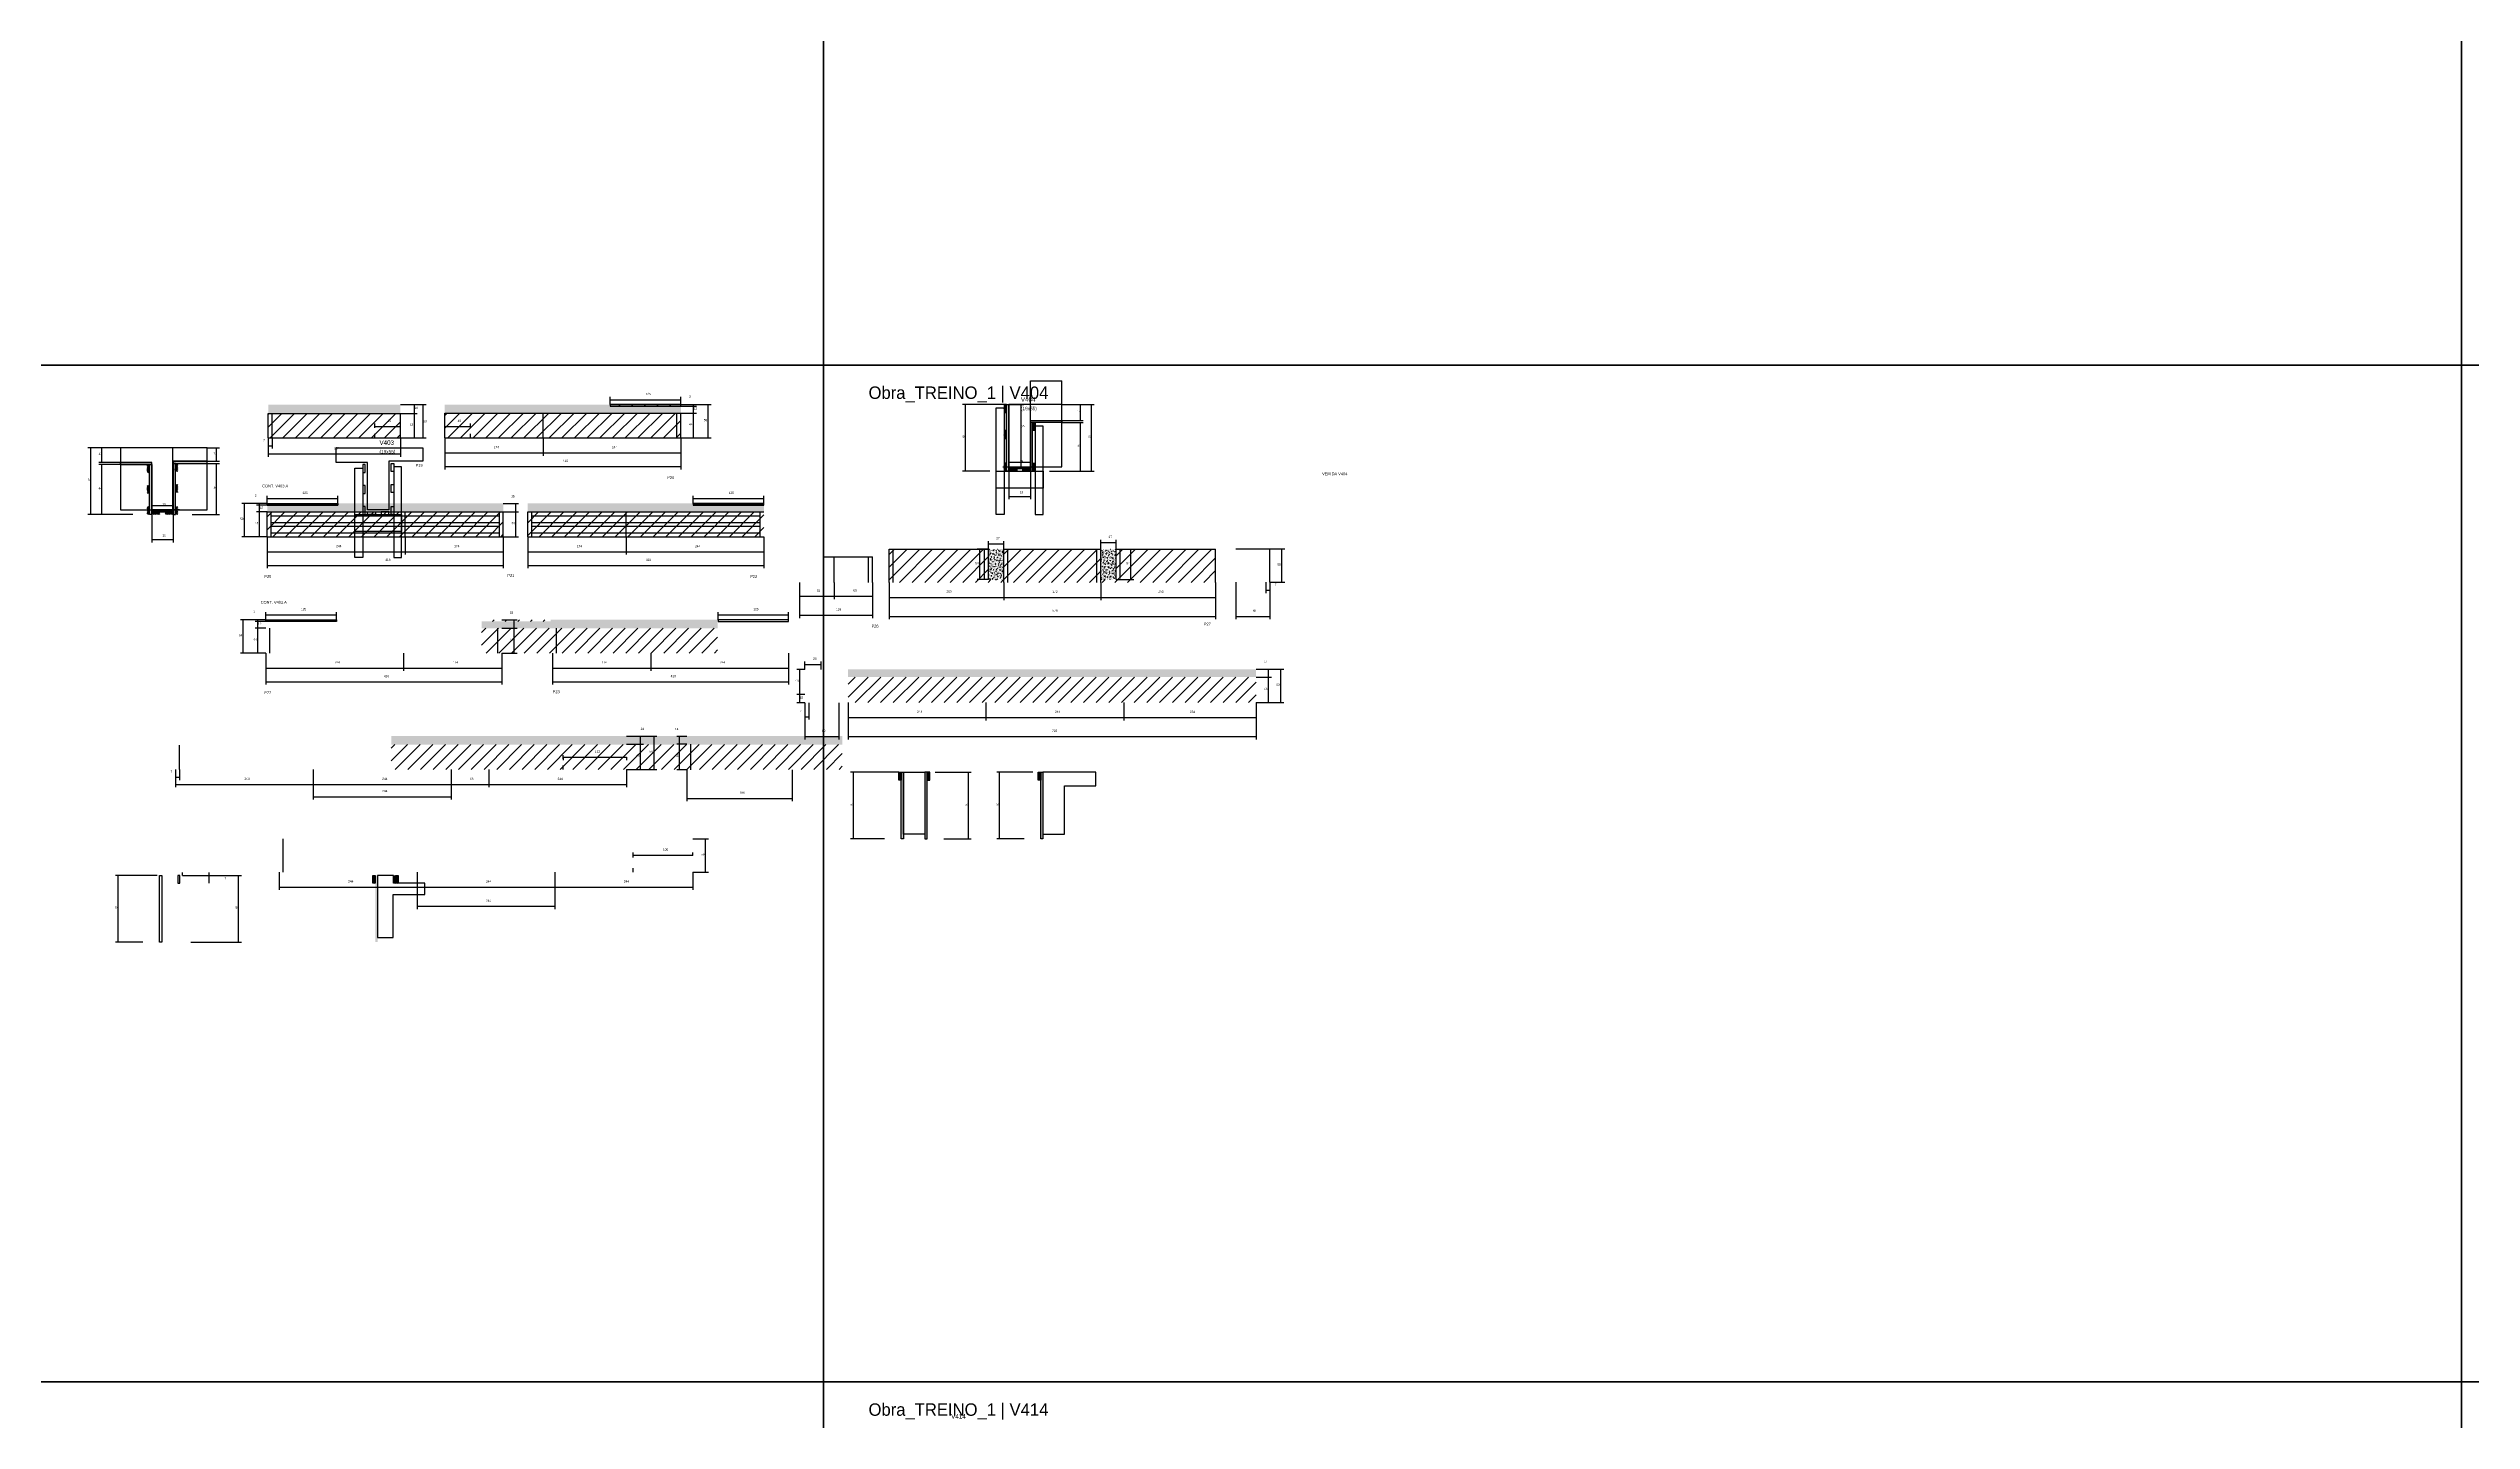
# Model space of a CAD drawing. Header units: metres. Extents: x -132 to 34800, y -36000 to 1848.
# Drawn here: x 7328 to 11618, y -5468 to -3040 of the extents above; entities that cross this region are included whole.
import ezdxf

# ---------------------------------------------------------------- set-up
doc = ezdxf.new("R2010")
doc.units = ezdxf.units.M
for name, color, linetype in [('CELL_BORDER', 8, 'Continuous'), ('CONCRETO', 251, 'Continuous'), ('COTA', 4, 'Continuous'), ('Cota Seção (2x)', 4, 'Continuous'), ('Hachura', 253, 'Continuous'), ('LABEL_ID', 3, 'Continuous'), ('Madeira', 126, 'Continuous'), ('NOMENCLATURA', 7, 'Continuous'), ('Painéis', 200, 'Continuous'), ('REAPROVEITAMENTO', 251, 'Continuous'), ('SARR_2.2x7', 40, 'Continuous'), ('SARR_3.5x7', 81, 'Continuous'), ('SARR_EDITAR', 141, 'Continuous'), ('Texto Seção', 7, 'Continuous')]:
    doc.layers.add(name, color=color, linetype=linetype)

msp = doc.modelspace()

# ---------------------------------------------------------------- hatches: boundary and pattern name
at = {"layer": 'COTA'}
h = msp.add_hatch(dxfattribs=at)
h.set_pattern_fill('AR-CONC', scale=0.03)
h.paths.add_polyline_path([(7951.3, -3686), (7951.3, -3670), (7951.3, -3670), (7717.3, -3670), (7717.3, -3670), (7717.3, -3686), (7717.3, -3686), (7951.3, -3686)])
h = msp.add_hatch(dxfattribs=at)
h.set_pattern_fill('AR-CONC', scale=0.03)
h.paths.add_polyline_path([(8029.8, -3670), (8029.8, -3685), (8029.8, -3685), (8447.8, -3685), (8447.8, -3685), (8447.8, -3673), (8447.8, -3673), (8322.8, -3673), (8322.8, -3673), (8322.8, -3670), (8322.8, -3670), (8029.8, -3670)])
h = msp.add_hatch(dxfattribs=at)
h.set_pattern_fill('AR-CONC', scale=0.03)
h.paths.add_polyline_path([(8133.5, -3860), (8133.5, -3845), (8133.5, -3845), (7838, -3845), (7838, -3845), (7838, -3848), (7838, -3848), (7715.5, -3848), (7715.5, -3848), (7715.5, -3860), (7715.5, -3860), (8133.5, -3860)])
h = msp.add_hatch(dxfattribs=at)
h.set_pattern_fill('AR-CONC', scale=0.03)
h.paths.add_polyline_path([(8176.8, -3845), (8176.8, -3860), (8176.8, -3860), (8594.8, -3860), (8594.8, -3860), (8594.8, -3848), (8594.8, -3848), (8469.8, -3848), (8469.8, -3848), (8469.8, -3845), (8469.8, -3845), (8176.8, -3845)])
h = msp.add_hatch(dxfattribs=at)
h.set_pattern_fill('AR-CONC', scale=0.03)
h.paths.add_polyline_path([(9019.4, -3925.8), (8992.4, -3925.8), (8992.4, -3979.8), (9019.4, -3979.8)])
h = msp.add_hatch(dxfattribs=at)
h.set_pattern_fill('AR-CONC', scale=0.03)
h.paths.add_polyline_path([(9218.4, -3928), (9218.4, -3925.8), (9191.4, -3925.8), (9191.4, -3979.8), (9218.4, -3979.8)])
h = msp.add_hatch(dxfattribs=at)
h.set_pattern_fill('AR-CONC', scale=0.03)
h.paths.add_polyline_path([(8512.9, -4065.9), (8512.9, -4050.9), (8512.9, -4050.9), (8217.4, -4050.9), (8217.4, -4050.9), (8217.4, -4053.9), (8217.4, -4053.9), (8094.9, -4053.9), (8094.9, -4053.9), (8094.9, -4065.9), (8094.9, -4065.9), (8512.9, -4065.9)])
h = msp.add_hatch(dxfattribs=at)
h.set_pattern_fill('AR-CONC', scale=0.03)
h.paths.add_polyline_path([(9465.9, -4138.5), (9465.9, -4152.5), (9465.9, -4152.5), (8743.9, -4152.5), (8743.9, -4152.5), (8743.9, -4138.5), (8743.9, -4138.5), (9465.9, -4138.5)])
h = msp.add_hatch(dxfattribs=at)
h.set_pattern_fill('AR-CONC', scale=0.03)
h.paths.add_polyline_path([(8733.5, -4271.9), (8733.5, -4256.9), (8733.5, -4256.9), (7935, -4256.9), (7935, -4256.9), (7935, -4271.9), (7935, -4271.9), (8733.5, -4271.9)])
at = {"layer": 'Hachura'}
h = msp.add_hatch(dxfattribs=at)
h.set_pattern_fill('ANSI31', scale=0.5)
h.paths.add_polyline_path([(9020.1, -3684), (9024.5, -3684), (9024.5, -3684), (9024.5, -3670), (9024.5, -3670), (9020.1, -3670), (9020.1, -3670), (9020.1, -3684)])
h = msp.add_hatch(color=8, dxfattribs=at)
h.dxf.hatch_style = 1
h.paths.add_polyline_path([(9024.5, -3670), (9028.5, -3670), (9028.5, -3670), (9028.5, -3788), (9028.5, -3788), (9024.5, -3788), (9024.5, -3788), (9024.5, -3670)])
h = msp.add_hatch(dxfattribs=at)
h.set_pattern_fill('ANSI31', scale=0.5)
h.paths.add_polyline_path([(9020.1, -3729.9), (9024.5, -3729.9), (9024.5, -3729.9), (9024.5, -3715.9), (9024.5, -3715.9), (9020.1, -3715.9), (9020.1, -3715.9), (9020.1, -3729.9)])
h = msp.add_hatch(color=8, dxfattribs=at)
h.dxf.hatch_style = 1
h.paths.add_polyline_path([(9066.5, -3702), (9066.5, -3698), (9066.5, -3698), (9122.1, -3698), (9122.1, -3698), (9122.1, -3702), (9122.1, -3702), (9066.5, -3702)])
h = msp.add_hatch(color=8, dxfattribs=at)
h.dxf.hatch_style = 1
h.paths.add_polyline_path([(9070.5, -3702), (9066.5, -3702), (9066.5, -3702), (9066.5, -3788), (9066.5, -3788), (9070.5, -3788), (9070.5, -3788), (9070.5, -3702)])
h = msp.add_hatch(dxfattribs=at)
h.set_pattern_fill('ANSI31', scale=0.5)
h.paths.add_polyline_path([(9074.9, -3716), (9070.5, -3716), (9070.5, -3716), (9070.5, -3702), (9070.5, -3702), (9074.9, -3702), (9074.9, -3702), (9074.9, -3716)])
h = msp.add_hatch(color=8, dxfattribs=at)
h.dxf.hatch_style = 1
h.paths.add_polyline_path([(7511.2, -3776.4), (7511.2, -3772.4), (7511.2, -3772.4), (7455.6, -3772.4), (7455.6, -3772.4), (7455.6, -3776.4), (7455.6, -3776.4), (7511.2, -3776.4)])
h = msp.add_hatch(color=8, dxfattribs=at)
h.dxf.hatch_style = 1
h.paths.add_polyline_path([(7609.2, -3774.4), (7609.2, -3770.4), (7609.2, -3770.4), (7549.2, -3770.4), (7549.2, -3770.4), (7549.2, -3774.4), (7549.2, -3774.4), (7609.2, -3774.4)])
h = msp.add_hatch(color=8, dxfattribs=at)
h.dxf.hatch_style = 1
h.paths.add_polyline_path([(7553.2, -3774.4), (7549.2, -3774.4), (7549.2, -3774.4), (7549.2, -3864.4), (7549.2, -3864.4), (7553.2, -3864.4), (7553.2, -3864.4), (7553.2, -3774.4)])
h = msp.add_hatch(dxfattribs=at)
h.set_pattern_fill('ANSI31', scale=0.5)
h.paths.add_polyline_path([(7557.6, -3788.4), (7553.2, -3788.4), (7553.2, -3788.4), (7553.2, -3774.4), (7553.2, -3774.4), (7557.6, -3774.4), (7557.6, -3774.4), (7557.6, -3788.4)])
h = msp.add_hatch(dxfattribs=at)
h.set_pattern_fill('ANSI31', scale=0.5)
h.paths.add_polyline_path([(9020.1, -3788), (9024.5, -3788), (9024.5, -3788), (9024.5, -3774), (9024.5, -3774), (9020.1, -3774), (9020.1, -3774), (9020.1, -3788)])
h = msp.add_hatch(dxfattribs=at)
h.set_pattern_fill('ANSI31', scale=0.5)
h.paths.add_polyline_path([(9074.9, -3788), (9070.5, -3788), (9070.5, -3788), (9070.5, -3774), (9070.5, -3774), (9074.9, -3774), (9074.9, -3774), (9074.9, -3788)])
h = msp.add_hatch(dxfattribs=at)
h.set_pattern_fill('ANSI31', scale=0.5)
h.paths.add_polyline_path([(7502.8, -3790.4), (7507.2, -3790.4), (7507.2, -3790.4), (7507.2, -3776.4), (7507.2, -3776.4), (7502.8, -3776.4), (7502.8, -3776.4), (7502.8, -3790.4)])
h = msp.add_hatch(dxfattribs=at)
h.set_pattern_fill('ANSI31', scale=0.5)
h.paths.add_polyline_path([(7502.8, -3827.4), (7507.2, -3827.4), (7507.2, -3827.4), (7507.2, -3813.4), (7507.2, -3813.4), (7502.8, -3813.4), (7502.8, -3813.4), (7502.8, -3827.4)])
h = msp.add_hatch(color=8, dxfattribs=at)
h.dxf.hatch_style = 1
h.paths.add_polyline_path([(7507.2, -3776.4), (7511.2, -3776.4), (7511.2, -3776.4), (7511.2, -3864.4), (7511.2, -3864.4), (7507.2, -3864.4), (7507.2, -3864.4), (7507.2, -3776.4)])
h = msp.add_hatch(dxfattribs=at)
h.set_pattern_fill('ANSI31', scale=0.5)
h.paths.add_polyline_path([(7557.6, -3825.4), (7553.2, -3825.4), (7553.2, -3825.4), (7553.2, -3811.4), (7553.2, -3811.4), (7557.6, -3811.4), (7557.6, -3811.4), (7557.6, -3825.4)])
h = msp.add_hatch(color=8, dxfattribs=at)
h.dxf.hatch_style = 1
h.paths.add_polyline_path([(9028.5, -3783.6), (9028.5, -3780), (9028.5, -3780), (9066.5, -3780), (9066.5, -3780), (9066.5, -3783.6), (9066.5, -3783.6), (9028.5, -3783.6)])
h = msp.add_hatch(dxfattribs=at)
h.set_pattern_fill('ANSI31', scale=0.5)
h.paths.add_polyline_path([(9028.5, -3788), (9028.5, -3783.6), (9028.5, -3783.6), (9042.5, -3783.6), (9042.5, -3783.6), (9042.5, -3788), (9042.5, -3788), (9028.5, -3788)])
h = msp.add_hatch(dxfattribs=at)
h.set_pattern_fill('ANSI31', scale=0.5)
h.paths.add_polyline_path([(9066.5, -3788), (9066.5, -3783.6), (9066.5, -3783.6), (9052.5, -3783.6), (9052.5, -3783.6), (9052.5, -3788), (9052.5, -3788), (9066.5, -3788)])
h = msp.add_hatch(dxfattribs=at)
h.set_pattern_fill('ANSI31', scale=0.5)
h.paths.add_polyline_path([(7502.8, -3864.4), (7507.2, -3864.4), (7507.2, -3864.4), (7507.2, -3850.4), (7507.2, -3850.4), (7502.8, -3850.4), (7502.8, -3850.4), (7502.8, -3864.4)])
h = msp.add_hatch(color=8, dxfattribs=at)
h.dxf.hatch_style = 1
h.paths.add_polyline_path([(7549.2, -3860), (7549.2, -3856.4), (7549.2, -3856.4), (7511.2, -3856.4), (7511.2, -3856.4), (7511.2, -3860), (7511.2, -3860), (7549.2, -3860)])
h = msp.add_hatch(dxfattribs=at)
h.set_pattern_fill('ANSI31', scale=0.5)
h.paths.add_polyline_path([(7511.2, -3864.4), (7511.2, -3860), (7511.2, -3860), (7525.2, -3860), (7525.2, -3860), (7525.2, -3864.4), (7525.2, -3864.4), (7511.2, -3864.4)])
h = msp.add_hatch(dxfattribs=at)
h.set_pattern_fill('ANSI31', scale=0.5)
h.paths.add_polyline_path([(7549.2, -3864.4), (7549.2, -3860), (7549.2, -3860), (7535.2, -3860), (7535.2, -3860), (7535.2, -3864.4), (7535.2, -3864.4), (7549.2, -3864.4)])
h = msp.add_hatch(dxfattribs=at)
h.set_pattern_fill('ANSI31', scale=0.5)
h.paths.add_polyline_path([(7557.6, -3864.4), (7553.2, -3864.4), (7553.2, -3864.4), (7553.2, -3850.4), (7553.2, -3850.4), (7557.6, -3850.4), (7557.6, -3850.4), (7557.6, -3864.4)])
h = msp.add_hatch(dxfattribs=at)
h.set_pattern_fill('ANSI31', scale=0.5)
h.paths.add_polyline_path([(8837.9, -4334.7), (8833.5, -4334.7), (8833.5, -4334.7), (8833.5, -4320.7), (8833.5, -4320.7), (8837.9, -4320.7), (8837.9, -4320.7), (8837.9, -4334.7)])
h = msp.add_hatch(color=8, dxfattribs=at)
h.dxf.hatch_style = 1
h.paths.add_polyline_path([(8837.9, -4320.7), (8841.9, -4320.7), (8841.9, -4320.7), (8841.9, -4438.7), (8841.9, -4438.7), (8837.9, -4438.7), (8837.9, -4438.7), (8837.9, -4320.7)])
h = msp.add_hatch(color=8, dxfattribs=at)
h.dxf.hatch_style = 1
h.paths.add_polyline_path([(8883.9, -4320.7), (8879.9, -4320.7), (8879.9, -4320.7), (8879.9, -4438.7), (8879.9, -4438.7), (8883.9, -4438.7), (8883.9, -4438.7), (8883.9, -4320.7)])
h = msp.add_hatch(dxfattribs=at)
h.set_pattern_fill('ANSI31', scale=0.5)
h.paths.add_polyline_path([(8883.9, -4334.7), (8888.3, -4334.7), (8888.3, -4334.7), (8888.3, -4320.7), (8888.3, -4320.7), (8883.9, -4320.7), (8883.9, -4320.7), (8883.9, -4334.7)])
h = msp.add_hatch(dxfattribs=at)
h.set_pattern_fill('ANSI31', scale=0.5)
h.paths.add_polyline_path([(9084.8, -4334.7), (9080.4, -4334.7), (9080.4, -4334.7), (9080.4, -4320.7), (9080.4, -4320.7), (9084.8, -4320.7), (9084.8, -4320.7), (9084.8, -4334.7)])
h = msp.add_hatch(color=8, dxfattribs=at)
h.dxf.hatch_style = 1
h.paths.add_polyline_path([(9084.8, -4320.7), (9088.8, -4320.7), (9088.8, -4320.7), (9088.8, -4438.7), (9088.8, -4438.7), (9084.8, -4438.7), (9084.8, -4438.7), (9084.8, -4320.7)])
h = msp.add_hatch(dxfattribs=at)
h.set_pattern_fill('ANSI31', scale=0.5)
h.paths.add_polyline_path([(7906.8, -4517.4), (7902.4, -4517.4), (7902.4, -4517.4), (7902.4, -4503.4), (7902.4, -4503.4), (7906.8, -4503.4), (7906.8, -4503.4), (7906.8, -4517.4)])
h = msp.add_hatch(color=8, dxfattribs=at)
h.dxf.hatch_style = 1
h.paths.add_polyline_path([(7906.8, -4503.4), (7910.8, -4503.4), (7910.8, -4503.4), (7910.8, -4621.4), (7910.8, -4621.4), (7906.8, -4621.4), (7906.8, -4621.4), (7906.8, -4503.4)])
h = msp.add_hatch(color=8, dxfattribs=at)
h.dxf.hatch_style = 1
h.paths.add_polyline_path([(7942.8, -4503.4), (7939.2, -4503.4), (7939.2, -4503.4), (7939.2, -4517.4), (7939.2, -4517.4), (7942.8, -4517.4), (7942.8, -4517.4), (7942.8, -4503.4)])
h = msp.add_hatch(dxfattribs=at)
h.set_pattern_fill('ANSI31', scale=0.5)
h.paths.add_polyline_path([(7947.2, -4517.4), (7942.8, -4517.4), (7942.8, -4517.4), (7942.8, -4503.4), (7942.8, -4503.4), (7947.2, -4503.4), (7947.2, -4503.4), (7947.2, -4517.4)])
at = {"layer": 'REAPROVEITAMENTO'}
h = msp.add_hatch(dxfattribs=at)
h.set_pattern_fill('ANSI31', scale=5)
h.paths.add_polyline_path([(7717.3, -3729), (7951.3, -3729), (7951.3, -3729), (7951.3, -3686), (7951.3, -3686), (7717.3, -3686), (7717.3, -3686), (7717.3, -3729)])
h = msp.add_hatch(dxfattribs=at)
h.set_pattern_fill('ANSI31', scale=5)
h.paths.add_polyline_path([(8029.8, -3685), (8029.8, -3729), (8029.8, -3729), (8447.8, -3729), (8447.8, -3729), (8447.8, -3685), (8447.8, -3685), (8029.8, -3685)])
h = msp.add_hatch(dxfattribs=at)
h.set_pattern_fill('ANSI31', scale=5)
h.paths.add_polyline_path([(8322.8, -3673), (8322.8, -3670), (8322.8, -3670), (8447.8, -3670), (8447.8, -3670), (8447.8, -3673), (8447.8, -3673), (8322.8, -3673)])
h = msp.add_hatch(dxfattribs=at)
h.set_pattern_fill('ANSI31', scale=5)
h.paths.add_polyline_path([(7715.5, -3848), (7715.5, -3845), (7715.5, -3845), (7840.5, -3845), (7840.5, -3845), (7840.5, -3848), (7840.5, -3848), (7715.5, -3848)])
h = msp.add_hatch(dxfattribs=at)
h.set_pattern_fill('ANSI31', scale=5)
h.paths.add_polyline_path([(7715.5, -3860), (7715.5, -3904), (7715.5, -3904), (8133.5, -3904), (8133.5, -3904), (8133.5, -3860), (8133.5, -3860), (7715.5, -3860)])
h = msp.add_hatch(dxfattribs=at)
h.set_pattern_fill('ANSI31', scale=5)
h.paths.add_polyline_path([(8176.8, -3860), (8176.8, -3904), (8176.8, -3904), (8594.8, -3904), (8594.8, -3904), (8594.8, -3860), (8594.8, -3860), (8176.8, -3860)])
h = msp.add_hatch(dxfattribs=at)
h.set_pattern_fill('ANSI31', scale=5)
h.paths.add_polyline_path([(8469.8, -3848), (8469.8, -3845), (8469.8, -3845), (8594.8, -3845), (8594.8, -3845), (8594.8, -3848), (8594.8, -3848), (8469.8, -3848)])
h = msp.add_hatch(dxfattribs=at)
h.set_pattern_fill('ANSI31', scale=5)
h.paths.add_polyline_path([(9019.4, -3979.8), (8992.4, -3979.8), (8992.4, -3979.8), (8992.4, -3925.8), (8992.4, -3925.8), (8816.4, -3925.8), (8816.4, -3925.8), (8816.4, -3984.8), (8816.4, -3984.8), (9019.4, -3984.8), (9019.4, -3984.8), (9019.4, -3979.8)])
h = msp.add_hatch(dxfattribs=at)
h.set_pattern_fill('ANSI31', scale=5)
h.paths.add_polyline_path([(9191.4, -3984.8), (9191.4, -3925.8), (9191.4, -3925.8), (9019.4, -3925.8), (9019.4, -3925.8), (9019.4, -3984.8), (9019.4, -3984.8), (9191.4, -3984.8)])
h = msp.add_hatch(dxfattribs=at)
h.set_pattern_fill('ANSI31', scale=5)
h.paths.add_polyline_path([(9218.4, -3979.8), (9191.4, -3979.8), (9191.4, -3979.8), (9191.4, -3984.8), (9191.4, -3984.8), (9394.4, -3984.8), (9394.4, -3984.8), (9394.4, -3925.8), (9394.4, -3925.8), (9218.4, -3925.8), (9218.4, -3925.8), (9218.4, -3979.8)])
h = msp.add_hatch(dxfattribs=at)
h.set_pattern_fill('ANSI31', scale=5)
h.paths.add_polyline_path([(8094.9, -4053.9), (8094.9, -4050.9), (8094.9, -4050.9), (8219.9, -4050.9), (8219.9, -4050.9), (8219.9, -4053.9), (8219.9, -4053.9), (8094.9, -4053.9)])
h = msp.add_hatch(dxfattribs=at)
h.set_pattern_fill('ANSI31', scale=5)
h.paths.add_polyline_path([(8512.9, -4109.9), (8512.9, -4065.9), (8512.9, -4065.9), (8094.9, -4065.9), (8094.9, -4065.9), (8094.9, -4109.9), (8094.9, -4109.9), (8512.9, -4109.9)])
h = msp.add_hatch(dxfattribs=at)
h.set_pattern_fill('ANSI31', scale=5)
h.paths.add_polyline_path([(9465.9, -4197.5), (9465.9, -4152.5), (9465.9, -4152.5), (8743.9, -4152.5), (8743.9, -4152.5), (8743.9, -4197.5), (8743.9, -4197.5), (9465.9, -4197.5)])
h = msp.add_hatch(dxfattribs=at)
h.set_pattern_fill('ANSI31', scale=5)
h.paths.add_polyline_path([(7935, -4271.9), (7935, -4315.9), (7935, -4315.9), (8733.5, -4315.9), (8733.5, -4315.9), (8733.5, -4271.9), (8733.5, -4271.9), (7935, -4271.9)])

# ---------------------------------------------------------------- linework, layer by layer
at = {"layer": 'CELL_BORDER'}
for points in [[(5800, -3600), (8700, -3600), (8700, -1800), (5800, -1800)], [(8700, -3600), (11600, -3600), (11600, -1800), (8700, -1800)], [(11600, -3600), (14500, -3600), (14500, -1800), (11600, -1800)], [(5800, -5400), (8700, -5400), (8700, -3600), (5800, -3600)], [(8700, -5400), (11600, -5400), (11600, -3600), (8700, -3600)], [(11600, -5400), (14500, -5400), (14500, -3600), (11600, -3600)], [(5800, -7200), (8700, -7200), (8700, -5400), (5800, -5400)], [(8700, -7200), (11600, -7200), (11600, -5400), (8700, -5400)], [(11600, -7200), (14500, -7200), (14500, -5400), (11600, -5400)]]:
    msp.add_lwpolyline(points, close=True, dxfattribs=at)
at = {"layer": 'CONCRETO'}
for points in [[(9122.1, -3698), (9122.1, -3670), (9028.5, -3670), (9028.5, -3698), (9028.5, -3698), (9028.5, -3780), (9066.5, -3780), (9066.5, -3698)], [(9028.5, -3780), (9122.1, -3780), (9122.1, -3670), (9028.5, -3670)], [(7455.6, -3856.4), (7609.2, -3856.4), (7609.2, -3746.4), (7455.6, -3746.4)], [(7837.5, -3772.4), (7837.5, -3746.4), (7991.1, -3746.4), (7991.1, -3770.4), (7931.1, -3770.4), (7931.1, -3856.4), (7893.1, -3856.4), (7893.1, -3772.4)], [(8841.9, -4320.7), (8841.9, -4320.7), (8879.9, -4320.7), (8879.9, -4348.7), (8879.9, -4348.7), (8879.9, -4430.7), (8841.9, -4430.7), (8841.9, -4320.7)], [(9182.4, -4344.7), (9182.4, -4320.7), (9088.8, -4320.7), (9088.8, -4348.7), (9088.8, -4348.7), (9088.8, -4430.7), (9126.8, -4430.7), (9126.8, -4344.7)], [(7994.4, -4537.4), (7994.4, -4517.4), (7939.2, -4517.4), (7939.2, -4503.4), (7910.8, -4503.4), (7910.8, -4613.4), (7938.8, -4613.4), (7938.8, -4537.4)]]:
    msp.add_lwpolyline(points, close=True, dxfattribs=at)
at = {"layer": 'COTA'}
for p, q in [((7951.3, -3670), (7981.2, -3670)), ((7951.3, -3670), (7996.9, -3670)), ((7951.3, -3686), (7981.2, -3686)), ((7951.3, -3686), (7981.2, -3686)), ((7976.2, -3686), (7976.2, -3670)), ((7976.2, -3729), (7976.2, -3686)), ((7991.9, -3729), (7991.9, -3670)), ((8322.8, -3670), (8322.8, -3656.5)), ((8322.8, -3661.5), (8447.8, -3661.5)), ((8447.8, -3670), (8447.8, -3656.5)), ((8447.8, -3670), (8475.4, -3670)), ((8447.8, -3670), (8501.4, -3670)), ((8447.8, -3673), (8475.4, -3673)), ((8447.8, -3673), (8475.4, -3673)), ((8447.8, -3685), (8475.4, -3685)), ((8447.8, -3685), (8475.4, -3685)), ((8470.4, -3673), (8470.4, -3670)), ((8470.4, -3685), (8470.4, -3673)), ((8470.4, -3729), (8470.4, -3685)), ((8496.4, -3729), (8496.4, -3670)), ((9020.1, -3670), (8946.6, -3670)), ((8951.6, -3788), (8951.6, -3670)), ((9122.1, -3670), (9179.5, -3670)), ((9122.1, -3670), (9160.2, -3670)), ((9155.2, -3698), (9155.2, -3670)), ((9174.5, -3788), (9174.5, -3670)), ((7717.2, -3729), (7717.2, -3747.9)), ((7717.3, -3729), (7717.3, -3762.3)), ((7724.2, -3729), (7724.2, -3747.9)), ((7905.8, -3709.7), (7905.8, -3703.8)), ((7905.8, -3708.8), (7951.3, -3708.8)), ((7951.3, -3709.7), (7951.3, -3703.8)), ((7951.3, -3729), (7951.3, -3762.3)), ((7951.3, -3729), (7981.2, -3729)), ((7951.3, -3729), (7996.9, -3729)), ((8029.8, -3709.7), (8029.8, -3703.8)), ((8029.8, -3708.8), (8075.3, -3708.8)), ((8029.8, -3729), (8029.8, -3760.6)), ((8029.8, -3729), (8029.8, -3784.8)), ((8075.3, -3709.7), (8075.3, -3703.8)), ((8203.8, -3729), (8203.8, -3760.6)), ((8203.8, -3729), (8203.8, -3760.6)), ((8447.8, -3729), (8447.8, -3760.6)), ((8447.8, -3729), (8447.8, -3784.8)), ((8447.8, -3729), (8475.4, -3729)), ((8447.8, -3729), (8501.4, -3729)), ((9122.1, -3698), (9160.2, -3698)), ((9122.1, -3702), (9160.2, -3702)), ((9155.2, -3788), (9155.2, -3702)), ((7455.6, -3746.4), (7398.2, -3746.4)), ((7403.2, -3864.4), (7403.2, -3746.4)), ((7455.6, -3746.4), (7417.5, -3746.4)), ((7455.6, -3772.4), (7417.5, -3772.4)), ((7422.5, -3772.4), (7422.5, -3746.4)), ((7609.2, -3746.4), (7631, -3746.4)), ((7609.2, -3770.4), (7631, -3770.4)), ((7609.2, -3774.4), (7631, -3774.4)), ((7626, -3770.4), (7626, -3746.4)), ((7626, -3864.4), (7626, -3774.4)), ((7717.2, -3742.9), (7724.2, -3742.9)), ((7717.3, -3757.3), (7951.3, -3757.3)), ((8029.8, -3755.6), (8203.8, -3755.6)), ((8203.8, -3755.6), (8447.8, -3755.6)), ((7455.6, -3776.4), (7417.5, -3776.4)), ((7422.5, -3864.4), (7422.5, -3776.4)), ((8029.8, -3779.8), (8447.8, -3779.8)), ((8994.9, -3788), (8946.6, -3788)), ((9028.5, -3788), (9028.5, -3837.7)), ((9066.5, -3788), (9066.5, -3837.7)), ((9100.1, -3788), (9179.5, -3788)), ((9100.1, -3788), (9160.2, -3788)), ((7715.5, -3845), (7670.6, -3845)), ((7675.6, -3904), (7675.6, -3845)), ((7715.5, -3845), (7696.6, -3845)), ((7715.5, -3848), (7696.6, -3848)), ((7715.5, -3848), (7696.6, -3848)), ((7715.5, -3860), (7696.6, -3860)), ((7715.5, -3860), (7696.6, -3860)), ((7701.6, -3848), (7701.6, -3845)), ((7701.6, -3860), (7701.6, -3848)), ((7701.6, -3904), (7701.6, -3860)), ((7715.5, -3845), (7715.5, -3831.4)), ((7715.5, -3836.4), (7840.5, -3836.4)), ((7840.5, -3845), (7840.5, -3831.4)), ((8133.5, -3845), (8160.4, -3845)), ((8133.5, -3860), (8160.4, -3860)), ((8133.5, -3860), (8160.4, -3860)), ((8155.4, -3860), (8155.4, -3845)), ((8155.4, -3904), (8155.4, -3860)), ((8469.8, -3845), (8469.8, -3831.4)), ((8469.8, -3836.4), (8594.8, -3836.4)), ((8594.8, -3845), (8594.8, -3831.4)), ((9028.5, -3832.7), (9066.5, -3832.7)), ((7477.6, -3864.4), (7398.2, -3864.4)), ((7477.6, -3864.4), (7417.5, -3864.4)), ((7511.2, -3864.4), (7511.2, -3914.1)), ((7549.2, -3864.4), (7549.2, -3914.1)), ((7582.8, -3864.4), (7631, -3864.4)), ((7511.2, -3909.1), (7549.2, -3909.1)), ((7715.5, -3904), (7670.6, -3904)), ((7715.5, -3904), (7696.6, -3904)), ((7715.5, -3904), (7715.5, -3935.6)), ((7715.5, -3904), (7715.5, -3959.8)), ((7715.5, -3930.6), (7959.5, -3930.6)), ((7959.5, -3904), (7959.5, -3935.6)), ((7959.5, -3904), (7959.5, -3935.6)), ((7959.5, -3930.6), (8133.5, -3930.6)), ((8133.5, -3904), (8133.5, -3935.6)), ((8133.5, -3904), (8133.5, -3959.8)), ((8133.5, -3904), (8160.4, -3904)), ((8176.8, -3904), (8176.8, -3935.6)), ((8176.8, -3904), (8176.8, -3959.8)), ((8176.8, -3930.6), (8350.8, -3930.6)), ((8350.8, -3904), (8350.8, -3935.6)), ((8350.8, -3904), (8350.8, -3935.6)), ((8350.8, -3930.6), (8594.8, -3930.6)), ((8594.8, -3904), (8594.8, -3935.6)), ((8594.8, -3904), (8594.8, -3959.8)), ((8992.4, -3925.8), (8972, -3925.8)), ((8977, -3979.8), (8977, -3925.8)), ((8992.4, -3925.8), (8992.4, -3911.8)), ((8992.4, -3916.8), (9019.4, -3916.8)), ((9019.4, -3925.8), (9019.4, -3911.8)), ((9191.4, -3925.8), (9191.4, -3909.4)), ((9191.4, -3914.4), (9218.4, -3914.4)), ((9218.4, -3925.8), (9218.4, -3909.4)), ((9218.4, -3925.8), (9249.5, -3925.8)), ((9244.5, -3979.8), (9244.5, -3925.8)), ((9490.1, -3925.6), (9516.8, -3925.6)), ((9511.8, -3984.6), (9511.8, -3925.6)), ((7715.5, -3954.8), (8133.5, -3954.8)), ((8176.8, -3954.8), (8594.8, -3954.8)), ((8658, -3984.8), (8658, -4014.3)), ((8658, -3984.8), (8658, -4047.9)), ((8719, -3984.8), (8719, -4014.3)), ((8719, -3984.8), (8719, -4014.3)), ((8787, -3984.8), (8787, -4014.3)), ((8787, -3984.8), (8787, -4047.9)), ((8816.4, -3984.8), (8816.4, -4016.3)), ((8816.4, -3984.8), (8816.4, -4049.9)), ((8992.4, -3979.8), (8972, -3979.8)), ((9019.4, -3984.8), (9019.4, -4016.3)), ((9019.4, -3984.8), (9019.4, -4016.3)), ((9191.4, -3984.8), (9191.4, -4016.3)), ((9191.4, -3984.8), (9191.4, -4016.3)), ((9218.4, -3979.8), (9249.5, -3979.8)), ((9394.4, -3984.8), (9394.4, -4016.3)), ((9394.4, -3984.8), (9394.4, -4049.9)), ((9430.1, -3984.6), (9430.1, -4049.9)), ((9483.1, -3984.6), (9483.1, -4003.6)), ((9490.1, -3984.6), (9490.1, -4003.6)), ((9490.1, -3984.6), (9516.8, -3984.6)), ((9490.1, -3984.6), (9490.1, -4049.9)), ((8658, -4009.3), (8719, -4009.3)), ((8719, -4009.3), (8787, -4009.3)), ((8816.4, -4011.3), (9019.4, -4011.3)), ((9019.4, -4011.3), (9191.4, -4011.3)), ((9191.4, -4011.3), (9394.4, -4011.3)), ((9483.1, -3998.6), (9490.1, -3998.6)), ((7713, -4050.9), (7668.1, -4050.9)), ((7673.1, -4109.9), (7673.1, -4050.9)), ((7713, -4050.9), (7694.1, -4050.9)), ((7713, -4053.9), (7694.1, -4053.9)), ((7713, -4053.9), (7694.1, -4053.9)), ((7713, -4065.9), (7694.1, -4065.9)), ((7713, -4065.9), (7694.1, -4065.9)), ((7699.1, -4053.9), (7699.1, -4050.9)), ((7699.1, -4065.9), (7699.1, -4053.9)), ((7699.1, -4109.9), (7699.1, -4065.9)), ((7713, -4050.9), (7713, -4037.3)), ((7713, -4042.3), (7838, -4042.3)), ((7838, -4050.9), (7838, -4037.3)), ((8131, -4050.9), (8157.9, -4050.9)), ((8131, -4065.9), (8157.9, -4065.9)), ((8131, -4065.9), (8157.9, -4065.9)), ((8152.9, -4065.9), (8152.9, -4050.9)), ((8152.9, -4109.9), (8152.9, -4065.9)), ((8513.6, -4050.9), (8513.6, -4037.3)), ((8513.6, -4042.3), (8638.6, -4042.3)), ((8638.6, -4050.9), (8638.6, -4037.3)), ((8658, -4042.9), (8787, -4042.9)), ((8816.4, -4044.9), (9394.4, -4044.9)), ((9430.1, -4044.9), (9490.1, -4044.9)), ((7713, -4109.9), (7668.1, -4109.9)), ((7713, -4109.9), (7694.1, -4109.9)), ((7713, -4109.9), (7713, -4141.4)), ((7713, -4109.9), (7713, -4165.7)), ((7957, -4109.9), (7957, -4141.4)), ((7957, -4109.9), (7957, -4141.4)), ((8131, -4109.9), (8131, -4141.4)), ((8131, -4109.9), (8131, -4165.7)), ((8131, -4109.9), (8157.9, -4109.9)), ((8220.6, -4109.9), (8220.6, -4141.4)), ((8220.6, -4109.9), (8220.6, -4165.7)), ((8394.6, -4109.9), (8394.6, -4141.4)), ((8394.6, -4109.9), (8394.6, -4141.4)), ((8638.6, -4109.9), (8638.6, -4141.4)), ((8638.6, -4109.9), (8638.6, -4165.7)), ((7713, -4136.4), (7957, -4136.4)), ((7957, -4136.4), (8131, -4136.4)), ((8220.6, -4136.4), (8394.6, -4136.4)), ((8394.6, -4136.4), (8638.6, -4136.4)), ((8667.4, -4139.1), (8653.1, -4139.1)), ((8658.1, -4183.1), (8658.1, -4139.1)), ((8667.4, -4139.1), (8667.4, -4125.1)), ((8667.4, -4130.1), (8696.4, -4130.1)), ((8696.4, -4139.1), (8696.4, -4125.1)), ((9465.9, -4138.5), (9493.3, -4138.5)), ((9465.9, -4138.5), (9514.9, -4138.5)), ((9465.9, -4152.5), (9493.3, -4152.5)), ((9465.9, -4152.5), (9493.3, -4152.5)), ((9488.3, -4152.5), (9488.3, -4138.5)), ((9488.3, -4197.5), (9488.3, -4152.5)), ((9509.9, -4197.5), (9509.9, -4138.5)), ((7713, -4160.7), (8131, -4160.7)), ((8220.6, -4160.7), (8638.6, -4160.7)), ((8667.4, -4183.1), (8653.1, -4183.1)), ((8667.4, -4183.1), (8653.1, -4183.1)), ((8667.4, -4198.1), (8653.1, -4198.1)), ((8658.1, -4198.1), (8658.1, -4183.1)), ((8667.4, -4198.1), (8667.4, -4227.6)), ((8667.4, -4198.1), (8667.4, -4262.6)), ((8674.4, -4198.1), (8674.4, -4227.6)), ((8727.4, -4198.1), (8727.4, -4262.6)), ((8743.9, -4197.5), (8743.9, -4229)), ((8743.9, -4197.5), (8743.9, -4262.6)), ((8987.9, -4197.5), (8987.9, -4229)), ((8987.9, -4197.5), (8987.9, -4229)), ((9231.9, -4197.5), (9231.9, -4229)), ((9231.9, -4197.5), (9231.9, -4229)), ((9465.9, -4197.5), (9465.9, -4229)), ((9465.9, -4197.5), (9465.9, -4262.6)), ((9465.9, -4197.5), (9493.3, -4197.5)), ((9465.9, -4197.5), (9514.9, -4197.5)), ((8667.4, -4222.6), (8674.4, -4222.6)), ((8743.9, -4224), (8987.9, -4224)), ((8987.9, -4224), (9231.9, -4224)), ((9231.9, -4224), (9465.9, -4224)), ((8351.6, -4256.9), (8381.5, -4256.9)), ((8351.6, -4256.9), (8405.4, -4256.9)), ((8351.6, -4270.9), (8381.5, -4270.9)), ((8351.6, -4270.9), (8381.5, -4270.9)), ((8376.5, -4270.9), (8376.5, -4256.9)), ((8376.5, -4315.9), (8376.5, -4270.9)), ((8400.4, -4315.9), (8400.4, -4256.9)), ((8458.5, -4257.3), (8440.5, -4257.3)), ((8458.5, -4271.3), (8440.5, -4271.3)), ((8458.5, -4271.3), (8440.5, -4271.3)), ((8445.5, -4271.3), (8445.5, -4257.3)), ((8445.5, -4316.3), (8445.5, -4271.3)), ((8667.4, -4257.6), (8727.4, -4257.6)), ((8743.9, -4257.6), (9465.9, -4257.6)), ((7553.1, -4315.9), (7553.1, -4347.5)), ((7553.1, -4315.9), (7553.1, -4334.8)), ((7553.1, -4329.8), (7560.1, -4329.8)), ((7560.1, -4315.9), (7560.1, -4334.8)), ((7797.1, -4315.9), (7797.1, -4347.5)), ((7797.1, -4315.9), (7797.1, -4369.2)), ((7797.1, -4315.9), (7797.1, -4347.5)), ((8041.1, -4315.9), (8041.1, -4369.2)), ((8041.1, -4315.9), (8041.1, -4347.5)), ((8041.1, -4315.9), (8041.1, -4347.5)), ((8107.6, -4315.9), (8107.6, -4347.5)), ((8107.6, -4315.9), (8107.6, -4347.5)), ((8239.6, -4293.9), (8239.6, -4299.3)), ((8239.6, -4294.3), (8351.6, -4294.3)), ((8351.6, -4293.9), (8351.6, -4299.3)), ((8351.6, -4315.9), (8351.6, -4347.5)), ((8351.6, -4315.9), (8381.5, -4315.9)), ((8351.6, -4315.9), (8405.4, -4315.9)), ((8458.5, -4316.3), (8440.5, -4316.3)), ((8458.5, -4316.3), (8458.5, -4372.1)), ((8645, -4316.3), (8645, -4372.1)), ((8833.5, -4320.7), (8748.2, -4320.7)), ((8753.2, -4438.7), (8753.2, -4320.7)), ((8897.9, -4320.7), (8961.8, -4320.7)), ((8956.8, -4438.7), (8956.8, -4320.7)), ((9070.8, -4320.7), (9006.9, -4320.7)), ((9011.9, -4438.7), (9011.9, -4320.7)), ((7553.1, -4342.5), (7797.1, -4342.5)), ((7797.1, -4342.5), (8041.1, -4342.5)), ((7797.1, -4364.2), (8041.1, -4364.2)), ((8041.1, -4342.5), (8107.6, -4342.5)), ((8107.6, -4342.5), (8351.6, -4342.5)), ((8458.5, -4367.1), (8645, -4367.1)), ((8468.8, -4438.6), (8496.6, -4438.6)), ((8491.6, -4497.6), (8491.6, -4438.6)), ((8808.3, -4438.7), (8748.2, -4438.7)), ((8913.5, -4438.7), (8961.8, -4438.7)), ((9055.2, -4438.7), (9006.9, -4438.7)), ((7520.5, -4503.4), (7447, -4503.4)), ((7452, -4621.4), (7452, -4503.4)), ((7565.3, -4503.4), (7565.3, -4498.4)), ((7565.3, -4503.4), (7669.8, -4503.4)), ((7565.3, -4503.4), (7612.5, -4503.4)), ((7612.5, -4517.4), (7612.5, -4498.4)), ((7664.8, -4621.4), (7664.8, -4503.4)), ((7736.8, -4497.6), (7736.8, -4529.1)), ((7980.8, -4497.6), (7980.8, -4529.1)), ((7980.8, -4497.6), (7980.8, -4529.1)), ((7980.8, -4497.6), (7980.8, -4563.2)), ((8224.8, -4497.6), (8224.8, -4529.1)), ((8224.8, -4497.6), (8224.8, -4563.2)), ((8224.8, -4497.6), (8224.8, -4529.1)), ((8363.3, -4468.1), (8363.3, -4462.8)), ((8363.3, -4467.8), (8468.8, -4467.8)), ((8468.8, -4468.1), (8468.8, -4462.8)), ((8468.8, -4497.6), (8496.6, -4497.6)), ((8468.8, -4497.6), (8468.8, -4529.1)), ((7736.8, -4524.1), (7980.8, -4524.1)), ((7980.8, -4524.1), (8224.8, -4524.1)), ((8224.8, -4524.1), (8468.8, -4524.1)), ((7980.8, -4558.2), (8224.8, -4558.2)), ((7495.3, -4621.4), (7447, -4621.4)), ((7580.5, -4621.4), (7669.8, -4621.4))]:
    msp.add_line(p, q, dxfattribs=at)
at = {"layer": 'Cota Seção (2x)'}
for p, q in [((9020.1, -3670), (9055, -3670)), ((9050, -3780), (9050, -3670)), ((7560.2, -3746.4), (7543.7, -3746.4)), ((7548.7, -3856.4), (7548.7, -3746.4)), ((9028.5, -3788), (9028.5, -3767)), ((9028.5, -3772), (9066.5, -3772)), ((9066.5, -3788), (9066.5, -3767)), ((9017.5, -3780), (9055, -3780)), ((7511.2, -3864.4), (7511.2, -3843.4)), ((7511.2, -3848.4), (7549.2, -3848.4)), ((7560.2, -3856.4), (7543.7, -3856.4)), ((7549.2, -3864.4), (7549.2, -3843.4))]:
    msp.add_line(p, q, dxfattribs=at)
at = {"layer": 'Madeira'}
for points in [[(9020.1, -3684), (9024.5, -3684), (9024.5, -3670), (9020.1, -3670)], [(9020.1, -3729.9), (9024.5, -3729.9), (9024.5, -3715.9), (9020.1, -3715.9)], [(9074.9, -3716), (9070.5, -3716), (9070.5, -3702), (9074.9, -3702)], [(7939.5, -3788.4), (7935.1, -3788.4), (7935.1, -3774.4), (7939.5, -3774.4)], [(9020.1, -3788), (9024.5, -3788), (9024.5, -3774), (9020.1, -3774)], [(9074.9, -3788), (9070.5, -3788), (9070.5, -3774), (9074.9, -3774)], [(7884.7, -3790.4), (7889.1, -3790.4), (7889.1, -3776.4), (7884.7, -3776.4)], [(7884.7, -3827.4), (7889.1, -3827.4), (7889.1, -3813.4), (7884.7, -3813.4)], [(7939.5, -3825.4), (7935.1, -3825.4), (7935.1, -3811.4), (7939.5, -3811.4)], [(9028.5, -3788), (9028.5, -3783.6), (9042.5, -3783.6), (9042.5, -3788)], [(9066.5, -3788), (9066.5, -3783.6), (9052.5, -3783.6), (9052.5, -3788)], [(7884.7, -3864.4), (7889.1, -3864.4), (7889.1, -3850.4), (7884.7, -3850.4)], [(7893.1, -3864.4), (7893.1, -3860), (7907.1, -3860), (7907.1, -3864.4)], [(7931.1, -3864.4), (7931.1, -3860), (7917.1, -3860), (7917.1, -3864.4)], [(7939.5, -3864.4), (7935.1, -3864.4), (7935.1, -3850.4), (7939.5, -3850.4)], [(8837.9, -4334.7), (8833.5, -4334.7), (8833.5, -4320.7), (8837.9, -4320.7)], [(8883.9, -4334.7), (8888.3, -4334.7), (8888.3, -4320.7), (8883.9, -4320.7)], [(9084.8, -4334.7), (9080.4, -4334.7), (9080.4, -4320.7), (9084.8, -4320.7)], [(7906.8, -4517.4), (7902.4, -4517.4), (7902.4, -4503.4), (7906.8, -4503.4)], [(7947.2, -4517.4), (7942.8, -4517.4), (7942.8, -4503.4), (7947.2, -4503.4)]]:
    msp.add_lwpolyline(points, close=True, dxfattribs=at)
at = {"layer": 'Painéis'}
for p, q in [((9066.5, -3628), (9122.3, -3628)), ((9066.5, -3698), (9066.5, -3628)), ((9122.3, -3698), (9122.3, -3628)), ((7717.3, -3686), (7951.3, -3686)), ((7717.3, -3729), (7717.3, -3686)), ((7951.3, -3729), (7951.3, -3686)), ((8029.8, -3685), (8447.8, -3685)), ((8029.8, -3729), (8029.8, -3685)), ((8203.8, -3729), (8203.8, -3685)), ((8322.8, -3670), (8447.8, -3670)), ((8322.8, -3673), (8447.8, -3673)), ((8447.8, -3729), (8447.8, -3685)), ((9028.5, -3788), (9028.5, -3670)), ((7717.3, -3729), (7951.3, -3729)), ((8029.8, -3729), (8447.8, -3729)), ((9066.5, -3698), (9122.1, -3698)), ((9066.5, -3702), (9066.5, -3698)), ((9066.5, -3698), (9122.3, -3698)), ((9066.5, -3788), (9066.5, -3702)), ((9066.5, -3788), (9066.5, -3702)), ((9122.1, -3702), (9122.1, -3698)), ((7455.6, -3772.4), (7511.2, -3772.4)), ((7455.6, -3776.4), (7455.6, -3772.4)), ((7511.2, -3776.4), (7511.2, -3772.4)), ((7549.2, -3770.4), (7609.2, -3770.4)), ((7549.2, -3774.4), (7549.2, -3770.4)), ((7549.2, -3864.4), (7549.2, -3774.4)), ((7609.2, -3774.4), (7609.2, -3770.4)), ((7511.2, -3864.4), (7511.2, -3776.4)), ((9028.5, -3780), (9066.5, -3780)), ((9028.5, -3783.6), (9028.5, -3780)), ((9066.5, -3783.6), (9066.5, -3780)), ((7511.2, -3856.4), (7549.2, -3856.4)), ((7511.2, -3860), (7511.2, -3856.4)), ((7549.2, -3860), (7549.2, -3856.4)), ((7715.5, -3845), (7840.5, -3845)), ((7715.5, -3848), (7840.5, -3848)), ((7715.5, -3860), (8133.5, -3860)), ((7715.5, -3904), (7715.5, -3860)), ((7959.5, -3904), (7959.5, -3860)), ((8133.5, -3904), (8133.5, -3860)), ((8176.8, -3860), (8594.8, -3860)), ((8176.8, -3904), (8176.8, -3860)), ((8350.8, -3904), (8350.8, -3860)), ((8469.8, -3845), (8594.8, -3845)), ((8469.8, -3848), (8594.8, -3848)), ((7715.5, -3904), (8133.5, -3904)), ((8176.8, -3904), (8594.8, -3904)), ((8700, -3939.8), (8787, -3939.8)), ((8719, -3984.8), (8719, -3939.8)), ((8787, -3984.8), (8787, -3939.8)), ((8816.4, -3925.8), (8992.4, -3925.8)), ((8816.4, -3984.8), (8816.4, -3925.8)), ((8992.4, -3979.8), (8992.4, -3925.8)), ((9019.4, -3925.8), (9191.4, -3925.8)), ((9019.4, -3984.8), (9019.4, -3925.8)), ((9191.4, -3984.8), (9191.4, -3925.8)), ((9218.4, -3925.8), (9394.4, -3925.8)), ((9218.4, -3979.8), (9218.4, -3925.8)), ((9394.4, -3984.8), (9394.4, -3925.8)), ((9430.1, -3925.6), (9490.1, -3925.6)), ((9490.1, -3984.6), (9490.1, -3925.6))]:
    msp.add_line(p, q, dxfattribs=at)
for points in [[(8447.8, -3670), (8322.8, -3670), (8322.8, -3673), (8447.8, -3673)], [(9024.5, -3670), (9028.5, -3670), (9028.5, -3788), (9024.5, -3788)], [(9066.5, -3702), (9066.5, -3698), (9122.1, -3698), (9122.1, -3702)], [(9070.5, -3702), (9066.5, -3702), (9066.5, -3788), (9070.5, -3788)], [(7511.2, -3776.4), (7511.2, -3772.4), (7455.6, -3772.4), (7455.6, -3776.4)], [(7609.2, -3774.4), (7609.2, -3770.4), (7549.2, -3770.4), (7549.2, -3774.4)], [(7553.2, -3774.4), (7549.2, -3774.4), (7549.2, -3864.4), (7553.2, -3864.4)], [(7507.2, -3776.4), (7511.2, -3776.4), (7511.2, -3864.4), (7507.2, -3864.4)], [(9028.5, -3783.6), (9028.5, -3780), (9066.5, -3780), (9066.5, -3783.6)], [(7549.2, -3860), (7549.2, -3856.4), (7511.2, -3856.4), (7511.2, -3860)], [(7715.5, -3845), (7840.5, -3845), (7840.5, -3848), (7715.5, -3848)], [(8594.8, -3845), (8469.8, -3845), (8469.8, -3848), (8594.8, -3848)], [(7713, -4050.9), (7838, -4050.9), (7838, -4053.9), (7713, -4053.9)], [(8638.6, -4050.9), (8513.6, -4050.9), (8513.6, -4053.9), (8638.6, -4053.9)], [(8837.9, -4320.7), (8841.9, -4320.7), (8841.9, -4438.7), (8837.9, -4438.7)], [(8883.9, -4320.7), (8879.9, -4320.7), (8879.9, -4438.7), (8883.9, -4438.7)], [(9084.8, -4320.7), (9088.8, -4320.7), (9088.8, -4438.7), (9084.8, -4438.7)], [(7524.9, -4503.4), (7528.9, -4503.4), (7528.9, -4621.4), (7524.9, -4621.4)], [(7560.9, -4503.4), (7557.3, -4503.4), (7557.3, -4517.4), (7560.9, -4517.4)]]:
    msp.add_lwpolyline(points, close=True, dxfattribs=at)
at = {"layer": 'SARR_2.2x7'}
for p, q in [((7724.2, -3729), (7724.2, -3686)), ((8440.9, -3729), (8440.9, -3685)), ((7905.8, -3711), (7905.8, -3704)), ((7905.8, -3729), (7905.8, -3722)), ((8075.3, -3710.5), (8075.3, -3703.5)), ((8075.3, -3729), (8075.3, -3722)), ((7722.4, -3904), (7722.4, -3860)), ((8126.5, -3904), (8126.5, -3860)), ((8183.8, -3904), (8183.8, -3860)), ((8587.9, -3904), (8587.9, -3860)), ((7722.4, -3867), (7959.5, -3867)), ((7722.4, -3878.5), (7959.5, -3878.5)), ((7722.4, -3885.5), (7959.5, -3885.5)), ((7722.4, -3897), (7959.5, -3897)), ((7959.5, -3867), (8126.5, -3867)), ((7959.5, -3878.5), (8126.5, -3878.5)), ((7959.5, -3885.5), (8126.5, -3885.5)), ((7959.5, -3897), (8126.5, -3897)), ((8183.8, -3867), (8350.8, -3867)), ((8183.8, -3878.5), (8350.8, -3878.5)), ((8183.8, -3885.5), (8350.8, -3885.5)), ((8183.8, -3897), (8350.8, -3897)), ((8350.8, -3867), (8587.9, -3867)), ((8350.8, -3878.5), (8587.9, -3878.5)), ((8350.8, -3885.5), (8587.9, -3885.5)), ((8350.8, -3897), (8587.9, -3897)), ((8780, -3984.8), (8780, -3939.8)), ((8823.4, -3984.8), (8823.4, -3925.8)), ((8985.4, -3977.8), (8985.4, -3925.8)), ((9026.4, -3984.8), (9026.4, -3925.8)), ((9184.4, -3984.8), (9184.4, -3925.8)), ((9225.4, -3977.8), (9225.4, -3925.8)), ((7719.9, -4109.9), (7719.9, -4065.9)), ((8124, -4109.9), (8124, -4065.9)), ((8227.5, -4109.9), (8227.5, -4065.9)), ((7560.1, -4315.9), (7560.1, -4272.9)), ((8465.5, -4316.3), (8465.5, -4271.3)), ((8239.6, -4297.4), (8239.6, -4290.4)), ((8239.6, -4315.9), (8239.6, -4308.9)), ((7743.8, -4497.6), (7743.8, -4438.6)), ((8363.3, -4471.6), (8363.3, -4464.6)), ((8363.3, -4497.6), (8363.3, -4490.6))]:
    msp.add_line(p, q, dxfattribs=at)
at = {"layer": 'SARR_3.5x7'}
for points in [[(9006.1, -3676), (9020.1, -3676), (9020.1, -3864.5), (9006.1, -3864.5)], [(9088.9, -3708), (9074.9, -3708), (9074.9, -3864.5), (9088.9, -3864.5)], [(7870.7, -3782.4), (7884.7, -3782.4), (7884.7, -3940.9), (7870.7, -3940.9)], [(7953.5, -3780.4), (7939.5, -3780.4), (7939.5, -3940.9), (7953.5, -3940.9)], [(9006.1, -3788), (9088.9, -3788), (9088.9, -3818.1), (9006.1, -3818.1)], [(7870.7, -3864.4), (7953.5, -3864.4), (7953.5, -3894.5), (7870.7, -3894.5)]]:
    msp.add_lwpolyline(points, close=True, dxfattribs=at)
at = {"layer": 'SARR_EDITAR'}
for p, q in [((7715.5, -3846.5), (7840.5, -3846.5)), ((8469.8, -3846.5), (8594.8, -3846.5))]:
    msp.add_line(p, q, dxfattribs=at)

# ---------------------------------------------------------------- texts
at = {"layer": 'COTA'}
for s, p in [('16', (7976.2, -3678)), ('125', (8385.3, -3653.3)), ('3', (8462.2, -3657.9)), ('12', (8470.4, -3679)), ('14', (9149.7, -3684)), ('7', (7708.4, -3734.9)), ('46', (7928.5, -3700.7)), ('43', (7967.9, -3707.5)), ('59', (7991.9, -3701.5)), ('46', (8052.6, -3700.7)), ('44', (8462.3, -3707)), ('59', (8488.2, -3699.5)), ('59', (8946.1, -3729)), ('59', (9169, -3729)), ('13', (7417, -3759.4)), ('12', (7620.5, -3758.4)), ('234', (7834.3, -3749.1)), ('174', (8116.8, -3747.5)), ('418', (8238.8, -3771.7)), ('244', (8325.8, -3747.5)), ('43', (9149.7, -3745)), ('59', (7397.7, -3805.4)), ('44', (7417, -3820.4)), ('45', (7620.5, -3819.4)), ('3', (7693.4, -3832.9)), ('12', (7701.6, -3854)), ('125', (7778, -3828.3)), ('15', (8147.3, -3834.3)), ('125', (8532.3, -3828.3)), ('19', (9047.5, -3827.2)), ('19', (7530.2, -3903.6)), ('59', (7667.5, -3874.5)), ('44', (7693.5, -3882)), ('44', (8147.4, -3882)), ('27', (9204.9, -3906.3)), ('244', (7837.5, -3922.5)), ('418', (7924.5, -3946.7)), ('174', (8046.5, -3922.5)), ('174', (8263.8, -3922.5)), ('418', (8385.8, -3946.7)), ('244', (8472.8, -3922.5)), ('27', (9005.9, -3908.7)), ('54', (8968.8, -3952.8)), ('54', (9236.4, -3952.8)), ('7', (9499, -3990.5)), ('59', (9503.7, -3955.1)), ('125', (7775.5, -4034.2)), ('125', (8576.1, -4034.2)), ('61', (8688.5, -4001.2)), ('129', (8722.5, -4034.8)), ('68', (8753, -4001.2)), ('203', (8917.9, -4003.1)), ('172', (9105.4, -4003.3)), ('203', (9292.9, -4003.1)), ('3', (7690.9, -4038.7)), ('12', (7699.1, -4059.9)), ('15', (8144.8, -4040.2)), ('578', (9105.4, -4036.8)), ('60', (9460.1, -4036.8)), ('59', (7665, -4080.4)), ('44', (7691, -4087.9)), ('44', (8144.9, -4087.9)), ('244', (7835, -4128.3)), ('418', (7922, -4152.6)), ('174', (8044, -4128.3)), ('174', (8307.6, -4128.3)), ('418', (8429.6, -4152.6)), ('244', (8516.6, -4128.3)), ('44', (8650, -4161.1)), ('29', (8681.9, -4122)), ('14', (9480.2, -4127.4)), ('15', (8658.1, -4190.6)), ('45', (9480.2, -4175)), ('59', (9501.8, -4168)), ('14', (8376.5, -4245.9)), ('14', (8437.4, -4246.3)), ('7', (8658.5, -4214.5)), ('60', (8697.4, -4249.5)), ('244', (8865.9, -4215.9)), ('722', (9104.9, -4249.5)), ('244', (9109.9, -4215.9)), ('234', (9348.9, -4215.8)), ('112', (8295.6, -4286.2)), ('59', (8392.2, -4286.4)), ('7', (7544.2, -4321.7)), ('244', (7675.1, -4334.4)), ('244', (7919.1, -4334.4)), ('66', (8074.4, -4334.3)), ('244', (8229.6, -4334.4)), ('45', (8368.4, -4293.4)), ('45', (8437.4, -4293.8)), ('244', (7919.1, -4356.1)), ('186', (8551.8, -4359)), ('59', (8747.7, -4379.7)), ('59', (8951.3, -4379.7)), ('59', (9006.4, -4379.7)), ('106', (8416.1, -4459.7)), ('59', (8483.4, -4468.1)), ('7', (7640, -4510.4)), ('244', (7858.8, -4516.1)), ('244', (8102.8, -4516.1)), ('244', (8102.8, -4550.1)), ('244', (8346.8, -4516.1)), ('59', (7446.5, -4562.4)), ('59', (7659.3, -4562.4))]:
    msp.add_text(s, height=4, dxfattribs=at).set_placement(p)
at = {"layer": 'Cota Seção (2x)'}
for s, p in [('55', (9050, -3710)), ('19', (9047.5, -3772)), ('55', (7548.7, -3786.4)), ('19', (7530.2, -3848.4))]:
    msp.add_text(s, height=4, dxfattribs=at).set_placement(p)
at = {"layer": 'LABEL_ID'}
for s, p in [('Obra_TREINO_1 | V404', (8780, -3660)), ('Obra_TREINO_1 | V414', (8780, -5460))]:
    msp.add_text(s, height=22, dxfattribs=at).set_placement(p)
at = {"layer": 'NOMENCLATURA'}
for s, p in [('P19', (7978.4, -3780.1)), ('P20', (8423.6, -3801.8)), ('P20', (7710.5, -3976.8)), ('P21', (8140.7, -3975.1)), ('P22', (8570.6, -3976.8)), ('P26', (8785.5, -4064.7)), ('P27', (9373.6, -4061)), ('P22', (7710.5, -4182.6)), ('P23', (8221, -4180.9))]:
    msp.add_text(s, height=5, dxfattribs=at).set_placement(p)
at = {"layer": 'Texto Seção'}
for s, height, p in [('V404', 8, (9049.7, -3665)), ('(19x55)', 6, (9049.7, -3680)), ('V403', 8, (7914.3, -3741.4)), ('(19x55)', 6, (7914.3, -3756.4)), ('CONT. V403.A', 5, (7706.6, -3816.6)), ('VEM DA V404', 5, (9583, -3795.1)), ('CONT. V403.A', 5, (7704.1, -4022.5)), ('V414', 8, (8926.3, -5465))]:
    msp.add_text(s, height=height, dxfattribs=at).set_placement(p)

doc.saveas('drawing.dxf')
